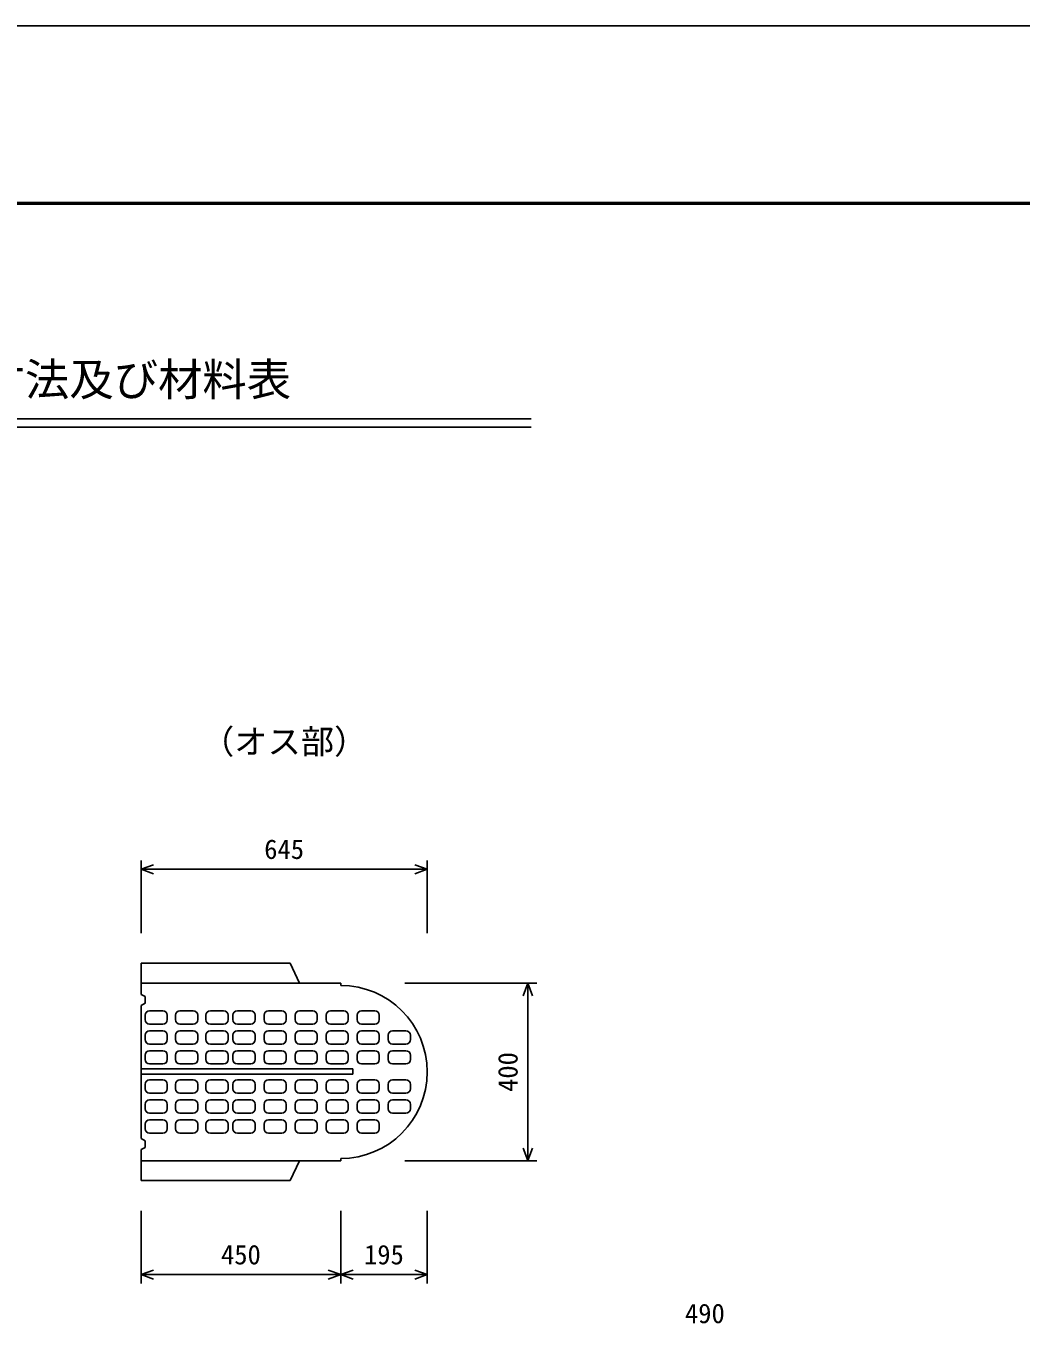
# Model space of a CAD drawing. Units: millimetres, scale not verified. Extents: x -16800 to 16800, y -5940 to 5940.
# Drawn here: x -7499 to -5255, y 3014 to 5940 of the extents above; entities that cross this region are included whole.
import ezdxf
from ezdxf.enums import TextEntityAlignment as Align

# ---------------------------------------------------------------- set-up
doc = ezdxf.new("R2010")
doc.units = ezdxf.units.MM
doc.header["$LTSCALE"] = 20
for name, color, linetype, lineweight in [('0-0_DIM', 7, 'Continuous', 25), ('0-1_Defpoints', 5, 'Continuous', 25), ('0-2_HATCH', 6, 'Continuous', 25), ('0-5_OUTLINE', 3, 'Continuous', 25), ('0-6_TXT', 7, 'Continuous', 25), ('0-7_WAKU', 3, 'Continuous', 25)]:
    doc.layers.add(name, color=color, linetype=linetype, lineweight=lineweight)
doc.styles.add('ＭＳ ゴシック', font='')
doc.styles.get('ＭＳ ゴシック').set_extended_font_data('MS Gothic')

msp = doc.modelspace()

# ---------------------------------------------------------------- linework, layer by layer
at = {"layer": '0-0_DIM'}
for p, q in [((-7238.98, 4058.8), (-7238.98, 3895.05)), ((-6593.98, 4038.8), (-7238.98, 4038.8)), ((-6593.98, 4058.8), (-6593.98, 3895.05)), ((-6347.03, 3781.82), (-6644.51, 3781.82)), ((-6367.03, 3781.82), (-6367.03, 3381.82)), ((-6347.03, 3381.82), (-6644.51, 3381.82)), ((-7238.98, 3104.84), (-7238.98, 3268.6)), ((-6788.98, 3104.84), (-6788.98, 3268.6)), ((-6593.98, 3104.84), (-6593.98, 3268.6)), ((-6788.98, 3124.84), (-7238.98, 3124.84)), ((-6788.98, 3124.84), (-6593.98, 3124.84))]:
    msp.add_line(p, q, dxfattribs=at)
for points in [[(-7210.78, 4028.54), (-7238.98, 4038.8), (-7210.78, 4049.06)], [(-6622.17, 4028.54), (-6593.98, 4038.8), (-6622.17, 4049.06)], [(-6377.29, 3753.67), (-6367.03, 3781.86), (-6356.77, 3753.67)], [(-6356.77, 3410.05), (-6367.03, 3381.86), (-6377.29, 3410.05)], [(-7210.78, 3114.58), (-7238.98, 3124.84), (-7210.78, 3135.1)], [(-6817.17, 3114.58), (-6788.98, 3124.84), (-6817.17, 3135.1)], [(-6760.78, 3114.58), (-6788.98, 3124.84), (-6760.78, 3135.1)], [(-6622.17, 3114.58), (-6593.98, 3124.84), (-6622.17, 3135.1)]]:
    msp.add_lwpolyline(points, dxfattribs=at)
at = {"layer": '0-1_Defpoints'}
msp.add_lwpolyline([(-16800, -5940), (0, -5940), (0, 5940), (-16800, 5940)], close=True, dxfattribs=at)
at = {"layer": '0-2_HATCH'}
for p, q in [((-7219.98, 3719.82), (-7189.98, 3719.82)), ((-7151.48, 3719.82), (-7121.48, 3719.82)), ((-7082.98, 3719.82), (-7052.98, 3719.82)), ((-7021.98, 3719.82), (-6991.98, 3719.82)), ((-6951.98, 3719.82), (-6921.98, 3719.82)), ((-6881.98, 3719.82), (-6851.98, 3719.82)), ((-6811.98, 3719.82), (-6781.98, 3719.82)), ((-6741.98, 3719.82), (-6711.98, 3719.82)), ((-7229.98, 3699.82), (-7229.98, 3709.82)), ((-7219.98, 3689.82), (-7189.98, 3689.82)), ((-7179.98, 3699.82), (-7179.98, 3709.82)), ((-7161.48, 3699.82), (-7161.48, 3709.82)), ((-7151.48, 3689.82), (-7121.48, 3689.82)), ((-7111.48, 3699.82), (-7111.48, 3709.82)), ((-7092.98, 3699.82), (-7092.98, 3709.82)), ((-7082.98, 3689.82), (-7052.98, 3689.82)), ((-7042.98, 3699.82), (-7042.98, 3709.82)), ((-7031.98, 3699.82), (-7031.98, 3709.82)), ((-7021.98, 3689.82), (-6991.98, 3689.82)), ((-6981.98, 3699.82), (-6981.98, 3709.82)), ((-6961.98, 3699.82), (-6961.98, 3709.82)), ((-6951.98, 3689.82), (-6921.98, 3689.82)), ((-6911.98, 3699.82), (-6911.98, 3709.82)), ((-6891.98, 3699.82), (-6891.98, 3709.82)), ((-6881.98, 3689.82), (-6851.98, 3689.82)), ((-6841.98, 3699.82), (-6841.98, 3709.82)), ((-6821.98, 3699.82), (-6821.98, 3709.82)), ((-6811.98, 3689.82), (-6781.98, 3689.82)), ((-6771.98, 3699.82), (-6771.98, 3709.82)), ((-6751.98, 3699.82), (-6751.98, 3709.82)), ((-6741.98, 3689.82), (-6711.98, 3689.82)), ((-6701.98, 3699.82), (-6701.98, 3709.82)), ((-7229.98, 3654.82), (-7229.98, 3664.82)), ((-7219.98, 3674.82), (-7189.98, 3674.82)), ((-7179.98, 3654.82), (-7179.98, 3664.82)), ((-7161.48, 3654.82), (-7161.48, 3664.82)), ((-7151.48, 3674.82), (-7121.48, 3674.82)), ((-7111.48, 3654.82), (-7111.48, 3664.82)), ((-7092.98, 3654.82), (-7092.98, 3664.82)), ((-7082.98, 3674.82), (-7052.98, 3674.82)), ((-7042.98, 3654.82), (-7042.98, 3664.82)), ((-7031.98, 3654.82), (-7031.98, 3664.82)), ((-7021.98, 3674.82), (-6991.98, 3674.82)), ((-6981.98, 3654.82), (-6981.98, 3664.82)), ((-6961.98, 3654.82), (-6961.98, 3664.82)), ((-6951.98, 3674.82), (-6921.98, 3674.82)), ((-6911.98, 3654.82), (-6911.98, 3664.82)), ((-6891.98, 3654.82), (-6891.98, 3664.82)), ((-6881.98, 3674.82), (-6851.98, 3674.82)), ((-6841.98, 3654.82), (-6841.98, 3664.82)), ((-6821.98, 3654.82), (-6821.98, 3664.82)), ((-6811.98, 3674.82), (-6781.98, 3674.82)), ((-6771.98, 3654.82), (-6771.98, 3664.82)), ((-6751.98, 3654.82), (-6751.98, 3664.82)), ((-6741.98, 3674.82), (-6711.98, 3674.82)), ((-6701.98, 3654.82), (-6701.98, 3664.82)), ((-6681.98, 3654.82), (-6681.98, 3664.82)), ((-6671.98, 3674.82), (-6641.98, 3674.82)), ((-6631.98, 3654.82), (-6631.98, 3664.82)), ((-7219.98, 3644.82), (-7189.98, 3644.82)), ((-7219.98, 3629.82), (-7189.98, 3629.82)), ((-7151.48, 3644.82), (-7121.48, 3644.82)), ((-7151.48, 3629.82), (-7121.48, 3629.82)), ((-7082.98, 3644.82), (-7052.98, 3644.82)), ((-7082.98, 3629.82), (-7052.98, 3629.82)), ((-7021.98, 3644.82), (-6991.98, 3644.82)), ((-7021.98, 3629.82), (-6991.98, 3629.82)), ((-6951.98, 3644.82), (-6921.98, 3644.82)), ((-6951.98, 3629.82), (-6921.98, 3629.82)), ((-6881.98, 3644.82), (-6851.98, 3644.82)), ((-6881.98, 3629.82), (-6851.98, 3629.82)), ((-6811.98, 3644.82), (-6781.98, 3644.82)), ((-6811.98, 3629.82), (-6781.98, 3629.82)), ((-6741.98, 3644.82), (-6711.98, 3644.82)), ((-6741.98, 3629.82), (-6711.98, 3629.82)), ((-6671.98, 3644.82), (-6641.98, 3644.82)), ((-6671.98, 3629.82), (-6641.98, 3629.82)), ((-7229.98, 3609.82), (-7229.98, 3619.82)), ((-7219.98, 3599.82), (-7189.98, 3599.82)), ((-7179.98, 3609.82), (-7179.98, 3619.82)), ((-7161.48, 3609.82), (-7161.48, 3619.82)), ((-7151.48, 3599.82), (-7121.48, 3599.82)), ((-7111.48, 3609.82), (-7111.48, 3619.82)), ((-7092.98, 3609.82), (-7092.98, 3619.82)), ((-7082.98, 3599.82), (-7052.98, 3599.82)), ((-7042.98, 3609.82), (-7042.98, 3619.82)), ((-7031.98, 3609.82), (-7031.98, 3619.82)), ((-7021.98, 3599.82), (-6991.98, 3599.82)), ((-6981.98, 3609.82), (-6981.98, 3619.82)), ((-6961.98, 3609.82), (-6961.98, 3619.82)), ((-6951.98, 3599.82), (-6921.98, 3599.82)), ((-6911.98, 3609.82), (-6911.98, 3619.82)), ((-6891.98, 3609.82), (-6891.98, 3619.82)), ((-6881.98, 3599.82), (-6851.98, 3599.82)), ((-6841.98, 3609.82), (-6841.98, 3619.82)), ((-6821.98, 3609.82), (-6821.98, 3619.82)), ((-6811.98, 3599.82), (-6781.98, 3599.82)), ((-6771.98, 3609.82), (-6771.98, 3619.82)), ((-6751.98, 3609.82), (-6751.98, 3619.82)), ((-6741.98, 3599.82), (-6711.98, 3599.82)), ((-6701.98, 3609.82), (-6701.98, 3619.82)), ((-6681.98, 3609.82), (-6681.98, 3619.82)), ((-6671.98, 3599.82), (-6641.98, 3599.82)), ((-6631.98, 3609.82), (-6631.98, 3619.82)), ((-7229.98, 3543.82), (-7229.98, 3553.82)), ((-7219.98, 3563.82), (-7189.98, 3563.82)), ((-7179.98, 3543.82), (-7179.98, 3553.82)), ((-7161.48, 3543.82), (-7161.48, 3553.82)), ((-7151.48, 3563.82), (-7121.48, 3563.82)), ((-7111.48, 3543.82), (-7111.48, 3553.82)), ((-7092.98, 3543.82), (-7092.98, 3553.82)), ((-7082.98, 3563.82), (-7052.98, 3563.82)), ((-7042.98, 3543.82), (-7042.98, 3553.82)), ((-7031.98, 3543.82), (-7031.98, 3553.82)), ((-7021.98, 3563.82), (-6991.98, 3563.82)), ((-6981.98, 3543.82), (-6981.98, 3553.82)), ((-6961.98, 3543.82), (-6961.98, 3553.82)), ((-6951.98, 3563.82), (-6921.98, 3563.82)), ((-6911.98, 3543.82), (-6911.98, 3553.82)), ((-6891.98, 3543.82), (-6891.98, 3553.82)), ((-6881.98, 3563.82), (-6851.98, 3563.82)), ((-6841.98, 3543.82), (-6841.98, 3553.82)), ((-6821.98, 3543.82), (-6821.98, 3553.82)), ((-6811.98, 3563.82), (-6781.98, 3563.82)), ((-6771.98, 3543.82), (-6771.98, 3553.82)), ((-6751.98, 3543.82), (-6751.98, 3553.82)), ((-6741.98, 3563.82), (-6711.98, 3563.82)), ((-6701.98, 3543.82), (-6701.98, 3553.82)), ((-6681.98, 3543.82), (-6681.98, 3553.82)), ((-6671.98, 3563.82), (-6641.98, 3563.82)), ((-6631.98, 3543.82), (-6631.98, 3553.82)), ((-7219.98, 3533.82), (-7189.98, 3533.82)), ((-7219.98, 3518.82), (-7189.98, 3518.82)), ((-7151.48, 3533.82), (-7121.48, 3533.82)), ((-7151.48, 3518.82), (-7121.48, 3518.82)), ((-7082.98, 3533.82), (-7052.98, 3533.82)), ((-7082.98, 3518.82), (-7052.98, 3518.82)), ((-7021.98, 3533.82), (-6991.98, 3533.82)), ((-7021.98, 3518.82), (-6991.98, 3518.82)), ((-6951.98, 3533.82), (-6921.98, 3533.82)), ((-6951.98, 3518.82), (-6921.98, 3518.82)), ((-6881.98, 3533.82), (-6851.98, 3533.82)), ((-6881.98, 3518.82), (-6851.98, 3518.82)), ((-6811.98, 3533.82), (-6781.98, 3533.82)), ((-6811.98, 3518.82), (-6781.98, 3518.82)), ((-6741.98, 3533.82), (-6711.98, 3533.82)), ((-6741.98, 3518.82), (-6711.98, 3518.82)), ((-6671.98, 3533.82), (-6641.98, 3533.82)), ((-6671.98, 3518.82), (-6641.98, 3518.82)), ((-7229.98, 3498.82), (-7229.98, 3508.82)), ((-7219.98, 3488.82), (-7189.98, 3488.82)), ((-7179.98, 3498.82), (-7179.98, 3508.82)), ((-7161.48, 3498.82), (-7161.48, 3508.82)), ((-7151.48, 3488.82), (-7121.48, 3488.82)), ((-7111.48, 3498.82), (-7111.48, 3508.82)), ((-7092.98, 3498.82), (-7092.98, 3508.82)), ((-7082.98, 3488.82), (-7052.98, 3488.82)), ((-7042.98, 3498.82), (-7042.98, 3508.82)), ((-7031.98, 3498.82), (-7031.98, 3508.82)), ((-7021.98, 3488.82), (-6991.98, 3488.82)), ((-6981.98, 3498.82), (-6981.98, 3508.82)), ((-6961.98, 3498.82), (-6961.98, 3508.82)), ((-6951.98, 3488.82), (-6921.98, 3488.82)), ((-6911.98, 3498.82), (-6911.98, 3508.82)), ((-6891.98, 3498.82), (-6891.98, 3508.82)), ((-6881.98, 3488.82), (-6851.98, 3488.82)), ((-6841.98, 3498.82), (-6841.98, 3508.82)), ((-6821.98, 3498.82), (-6821.98, 3508.82)), ((-6811.98, 3488.82), (-6781.98, 3488.82)), ((-6771.98, 3498.82), (-6771.98, 3508.82)), ((-6751.98, 3498.82), (-6751.98, 3508.82)), ((-6741.98, 3488.82), (-6711.98, 3488.82)), ((-6701.98, 3498.82), (-6701.98, 3508.82)), ((-6681.98, 3498.82), (-6681.98, 3508.82)), ((-6671.98, 3488.82), (-6641.98, 3488.82)), ((-6631.98, 3498.82), (-6631.98, 3508.82)), ((-7229.98, 3453.82), (-7229.98, 3463.82)), ((-7219.98, 3473.82), (-7189.98, 3473.82)), ((-7179.98, 3453.82), (-7179.98, 3463.82)), ((-7161.48, 3453.82), (-7161.48, 3463.82)), ((-7151.48, 3473.82), (-7121.48, 3473.82)), ((-7111.48, 3453.82), (-7111.48, 3463.82)), ((-7092.98, 3453.82), (-7092.98, 3463.82)), ((-7082.98, 3473.82), (-7052.98, 3473.82)), ((-7042.98, 3453.82), (-7042.98, 3463.82)), ((-7031.98, 3453.82), (-7031.98, 3463.82)), ((-7021.98, 3473.82), (-6991.98, 3473.82)), ((-6981.98, 3453.82), (-6981.98, 3463.82)), ((-6961.98, 3453.82), (-6961.98, 3463.82)), ((-6951.98, 3473.82), (-6921.98, 3473.82)), ((-6911.98, 3453.82), (-6911.98, 3463.82)), ((-6891.98, 3453.82), (-6891.98, 3463.82)), ((-6881.98, 3473.82), (-6851.98, 3473.82)), ((-6841.98, 3453.82), (-6841.98, 3463.82)), ((-6821.98, 3453.82), (-6821.98, 3463.82)), ((-6811.98, 3473.82), (-6781.98, 3473.82)), ((-6771.98, 3453.82), (-6771.98, 3463.82)), ((-6751.98, 3453.82), (-6751.98, 3463.82)), ((-6741.98, 3473.82), (-6711.98, 3473.82)), ((-6701.98, 3453.82), (-6701.98, 3463.82)), ((-7219.98, 3443.82), (-7189.98, 3443.82)), ((-7151.48, 3443.82), (-7121.48, 3443.82)), ((-7082.98, 3443.82), (-7052.98, 3443.82)), ((-7021.98, 3443.82), (-6991.98, 3443.82)), ((-6951.98, 3443.82), (-6921.98, 3443.82)), ((-6881.98, 3443.82), (-6851.98, 3443.82)), ((-6811.98, 3443.82), (-6781.98, 3443.82)), ((-6741.98, 3443.82), (-6711.98, 3443.82))]:
    msp.add_line(p, q, dxfattribs=at)
for centre, start, end in [((-7219.98, 3709.82), 90, 180), ((-7189.98, 3709.82), 0, 90), ((-7151.48, 3709.82), 90, 180), ((-7121.48, 3709.82), 0, 90), ((-7082.98, 3709.82), 90, 180), ((-7052.98, 3709.82), 0, 90), ((-7021.98, 3709.82), 90, 180), ((-6991.98, 3709.82), 0, 90), ((-6951.98, 3709.82), 90, 180), ((-6921.98, 3709.82), 0, 90), ((-6881.98, 3709.82), 90, 180), ((-6851.98, 3709.82), 0, 90), ((-6811.98, 3709.82), 90, 180), ((-6781.98, 3709.82), 0, 90), ((-6741.98, 3709.82), 90, 180), ((-6711.98, 3709.82), 0, 90), ((-7219.98, 3699.82), 180, 270), ((-7189.98, 3699.82), 270, 0), ((-7151.48, 3699.82), 180, 270), ((-7121.48, 3699.82), 270, 0), ((-7082.98, 3699.82), 180, 270), ((-7052.98, 3699.82), 270, 0), ((-7021.98, 3699.82), 180, 270), ((-6991.98, 3699.82), 270, 0), ((-6951.98, 3699.82), 180, 270), ((-6921.98, 3699.82), 270, 0), ((-6881.98, 3699.82), 180, 270), ((-6851.98, 3699.82), 270, 0), ((-6811.98, 3699.82), 180, 270), ((-6781.98, 3699.82), 270, 0), ((-6741.98, 3699.82), 180, 270), ((-6711.98, 3699.82), 270, 0), ((-7219.98, 3664.82), 90, 180), ((-7189.98, 3664.82), 0, 90), ((-7151.48, 3664.82), 90, 180), ((-7121.48, 3664.82), 0, 90), ((-7082.98, 3664.82), 90, 180), ((-7052.98, 3664.82), 0, 90), ((-7021.98, 3664.82), 90, 180), ((-6991.98, 3664.82), 0, 90), ((-6951.98, 3664.82), 90, 180), ((-6921.98, 3664.82), 0, 90), ((-6881.98, 3664.82), 90, 180), ((-6851.98, 3664.82), 0, 90), ((-6811.98, 3664.82), 90, 180), ((-6781.98, 3664.82), 0, 90), ((-6741.98, 3664.82), 90, 180), ((-6711.98, 3664.82), 0, 90), ((-6671.98, 3664.82), 90, 180), ((-6641.98, 3664.82), 0, 90), ((-7219.98, 3654.82), 180, 270), ((-7219.98, 3619.82), 90, 180), ((-7189.98, 3654.82), 270, 0), ((-7189.98, 3619.82), 0, 90), ((-7151.48, 3654.82), 180, 270), ((-7151.48, 3619.82), 90, 180), ((-7121.48, 3654.82), 270, 0), ((-7121.48, 3619.82), 0, 90), ((-7082.98, 3654.82), 180, 270), ((-7082.98, 3619.82), 90, 180), ((-7052.98, 3654.82), 270, 0), ((-7052.98, 3619.82), 0, 90), ((-7021.98, 3654.82), 180, 270), ((-7021.98, 3619.82), 90, 180), ((-6991.98, 3654.82), 270, 0), ((-6991.98, 3619.82), 0, 90), ((-6951.98, 3654.82), 180, 270), ((-6951.98, 3619.82), 90, 180), ((-6921.98, 3654.82), 270, 0), ((-6921.98, 3619.82), 0, 90), ((-6881.98, 3654.82), 180, 270), ((-6881.98, 3619.82), 90, 180), ((-6851.98, 3654.82), 270, 0), ((-6851.98, 3619.82), 0, 90), ((-6811.98, 3654.82), 180, 270), ((-6811.98, 3619.82), 90, 180), ((-6781.98, 3654.82), 270, 0), ((-6781.98, 3619.82), 0, 90), ((-6741.98, 3654.82), 180, 270), ((-6741.98, 3619.82), 90, 180), ((-6711.98, 3654.82), 270, 0), ((-6711.98, 3619.82), 0, 90), ((-6671.98, 3654.82), 180, 270), ((-6671.98, 3619.82), 90, 180), ((-6641.98, 3654.82), 270, 0), ((-6641.98, 3619.82), 0, 90), ((-7219.98, 3609.82), 180, 270), ((-7189.98, 3609.82), 270, 0), ((-7151.48, 3609.82), 180, 270), ((-7121.48, 3609.82), 270, 0), ((-7082.98, 3609.82), 180, 270), ((-7052.98, 3609.82), 270, 0), ((-7021.98, 3609.82), 180, 270), ((-6991.98, 3609.82), 270, 0), ((-6951.98, 3609.82), 180, 270), ((-6921.98, 3609.82), 270, 0), ((-6881.98, 3609.82), 180, 270), ((-6851.98, 3609.82), 270, 0), ((-6811.98, 3609.82), 180, 270), ((-6781.98, 3609.82), 270, 0), ((-6741.98, 3609.82), 180, 270), ((-6711.98, 3609.82), 270, 0), ((-6671.98, 3609.82), 180, 270), ((-6641.98, 3609.82), 270, 0), ((-7219.98, 3553.82), 90, 180), ((-7219.98, 3543.82), 180, 270), ((-7189.98, 3553.82), 0, 90), ((-7189.98, 3543.82), 270, 0), ((-7151.48, 3553.82), 90, 180), ((-7151.48, 3543.82), 180, 270), ((-7121.48, 3553.82), 0, 90), ((-7121.48, 3543.82), 270, 0), ((-7082.98, 3553.82), 90, 180), ((-7082.98, 3543.82), 180, 270), ((-7052.98, 3553.82), 0, 90), ((-7052.98, 3543.82), 270, 0), ((-7021.98, 3553.82), 90, 180), ((-7021.98, 3543.82), 180, 270), ((-6991.98, 3553.82), 0, 90), ((-6991.98, 3543.82), 270, 0), ((-6951.98, 3553.82), 90, 180), ((-6951.98, 3543.82), 180, 270), ((-6921.98, 3553.82), 0, 90), ((-6921.98, 3543.82), 270, 0), ((-6881.98, 3553.82), 90, 180), ((-6881.98, 3543.82), 180, 270), ((-6851.98, 3553.82), 0, 90), ((-6851.98, 3543.82), 270, 0), ((-6811.98, 3553.82), 90, 180), ((-6811.98, 3543.82), 180, 270), ((-6781.98, 3553.82), 0, 90), ((-6781.98, 3543.82), 270, 0), ((-6741.98, 3553.82), 90, 180), ((-6741.98, 3543.82), 180, 270), ((-6711.98, 3553.82), 0, 90), ((-6711.98, 3543.82), 270, 0), ((-6671.98, 3553.82), 90, 180), ((-6671.98, 3543.82), 180, 270), ((-6641.98, 3553.82), 0, 90), ((-6641.98, 3543.82), 270, 0), ((-7219.98, 3508.82), 90, 180), ((-7189.98, 3508.82), 0, 90), ((-7151.48, 3508.82), 90, 180), ((-7121.48, 3508.82), 0, 90), ((-7082.98, 3508.82), 90, 180), ((-7052.98, 3508.82), 0, 90), ((-7021.98, 3508.82), 90, 180), ((-6991.98, 3508.82), 0, 90), ((-6951.98, 3508.82), 90, 180), ((-6921.98, 3508.82), 0, 90), ((-6881.98, 3508.82), 90, 180), ((-6851.98, 3508.82), 0, 90), ((-6811.98, 3508.82), 90, 180), ((-6781.98, 3508.82), 0, 90), ((-6741.98, 3508.82), 90, 180), ((-6711.98, 3508.82), 0, 90), ((-6671.98, 3508.82), 90, 180), ((-6641.98, 3508.82), 0, 90), ((-7219.98, 3498.82), 180, 270), ((-7189.98, 3498.82), 270, 0), ((-7151.48, 3498.82), 180, 270), ((-7121.48, 3498.82), 270, 0), ((-7082.98, 3498.82), 180, 270), ((-7052.98, 3498.82), 270, 0), ((-7021.98, 3498.82), 180, 270), ((-6991.98, 3498.82), 270, 0), ((-6951.98, 3498.82), 180, 270), ((-6921.98, 3498.82), 270, 0), ((-6881.98, 3498.82), 180, 270), ((-6851.98, 3498.82), 270, 0), ((-6811.98, 3498.82), 180, 270), ((-6781.98, 3498.82), 270, 0), ((-6741.98, 3498.82), 180, 270), ((-6711.98, 3498.82), 270, 0), ((-6671.98, 3498.82), 180, 270), ((-6641.98, 3498.82), 270, 0), ((-7219.98, 3463.82), 90, 180), ((-7219.98, 3453.82), 180, 270), ((-7189.98, 3463.82), 0, 90), ((-7189.98, 3453.82), 270, 0), ((-7151.48, 3463.82), 90, 180), ((-7151.48, 3453.82), 180, 270), ((-7121.48, 3463.82), 0, 90), ((-7121.48, 3453.82), 270, 0), ((-7082.98, 3463.82), 90, 180), ((-7082.98, 3453.82), 180, 270), ((-7052.98, 3463.82), 0, 90), ((-7052.98, 3453.82), 270, 0), ((-7021.98, 3463.82), 90, 180), ((-7021.98, 3453.82), 180, 270), ((-6991.98, 3463.82), 0, 90), ((-6991.98, 3453.82), 270, 0), ((-6951.98, 3463.82), 90, 180), ((-6951.98, 3453.82), 180, 270), ((-6921.98, 3463.82), 0, 90), ((-6921.98, 3453.82), 270, 0), ((-6881.98, 3463.82), 90, 180), ((-6881.98, 3453.82), 180, 270), ((-6851.98, 3463.82), 0, 90), ((-6851.98, 3453.82), 270, 0), ((-6811.98, 3463.82), 90, 180), ((-6811.98, 3453.82), 180, 270), ((-6781.98, 3463.82), 0, 90), ((-6781.98, 3453.82), 270, 0), ((-6741.98, 3463.82), 90, 180), ((-6741.98, 3453.82), 180, 270), ((-6711.98, 3463.82), 0, 90), ((-6711.98, 3453.82), 270, 0)]:
    msp.add_arc(centre, 10, start, end, dxfattribs=at)
at = {"layer": '0-5_OUTLINE'}
for p, q in [((-7238.98, 3826.82), (-7238.98, 3756.82)), ((-7238.98, 3826.82), (-6903.22, 3826.82)), ((-6903.22, 3826.82), (-6882.24, 3781.82)), ((-7238.98, 3781.82), (-6788.98, 3781.82)), ((-6788.98, 3776.82), (-6788.98, 3781.82)), ((-7229.98, 3751.82), (-7238.98, 3756.82)), ((-7238.98, 3731.82), (-7238.98, 3431.82)), ((-7238.98, 3588.82), (-6761.98, 3588.82)), ((-7238.98, 3576.82), (-6761.98, 3576.82)), ((-6761.98, 3588.82), (-6761.98, 3576.82)), ((-7229.98, 3426.82), (-7238.98, 3431.82)), ((-7229.98, 3426.82), (-7229.98, 3411.82)), ((-7229.98, 3411.82), (-7238.98, 3406.82)), ((-7238.98, 3406.82), (-7238.98, 3336.82)), ((-7238.98, 3381.82), (-6788.98, 3381.82)), ((-6903.22, 3336.82), (-6882.24, 3381.82)), ((-6788.98, 3386.82), (-6788.98, 3381.82)), ((-7238.98, 3336.82), (-6903.22, 3336.82))]:
    msp.add_line(p, q, dxfattribs=at)
msp.add_lwpolyline([(-7229.98, 3751.82), (-7229.98, 3736.82), (-7238.98, 3731.82)], dxfattribs=at)
msp.add_arc((-6788.98, 3581.82), 195, 270, 90, dxfattribs=at)
at = {"layer": '0-6_TXT'}
for p, q in [((-10440.75, 5054.39), (-6359.25, 5054.39)), ((-10440.75, 5035.19), (-6359.25, 5035.19))]:
    msp.add_line(p, q, dxfattribs=at)
at = {"layer": '0-7_WAKU', "lineweight": 50}
msp.add_lwpolyline([(-16400, -5540), (-400, -5540), (-400, 5540), (-16400, 5540)], close=True, dxfattribs=at)

# ---------------------------------------------------------------- texts
at = {"layer": '0-0_DIM', "style": 'ＭＳ ゴシック'}
for s, p in [('645', (-6961.48, 4048.8)), ('450', (-7058.98, 3134.84)), ('195', (-6736.48, 3134.84)), ('490', (-6012.84, 3002.28))]:
    msp.add_text(s, height=43.99, dxfattribs=at).set_placement(p, align=Align.BOTTOM_LEFT)
msp.add_text('400', height=43.99, rotation=90, dxfattribs=at).set_placement((-6377.03, 3536.82), align=Align.BOTTOM_LEFT)
at = {"layer": '0-6_TXT', "style": 'ＭＳ ゴシック'}
for s, height, p in [('自由曲線型自由勾配側溝 HB-FSフレキシブル\u3000基礎寸法及び材料表', 73.31, (-9900, 5084.39)), ('（オス部）', 54.99, (-7103.98, 4282.6))]:
    msp.add_text(s, height=height, dxfattribs=at).set_placement(p, align=Align.BOTTOM_LEFT)

doc.saveas('drawing.dxf')
